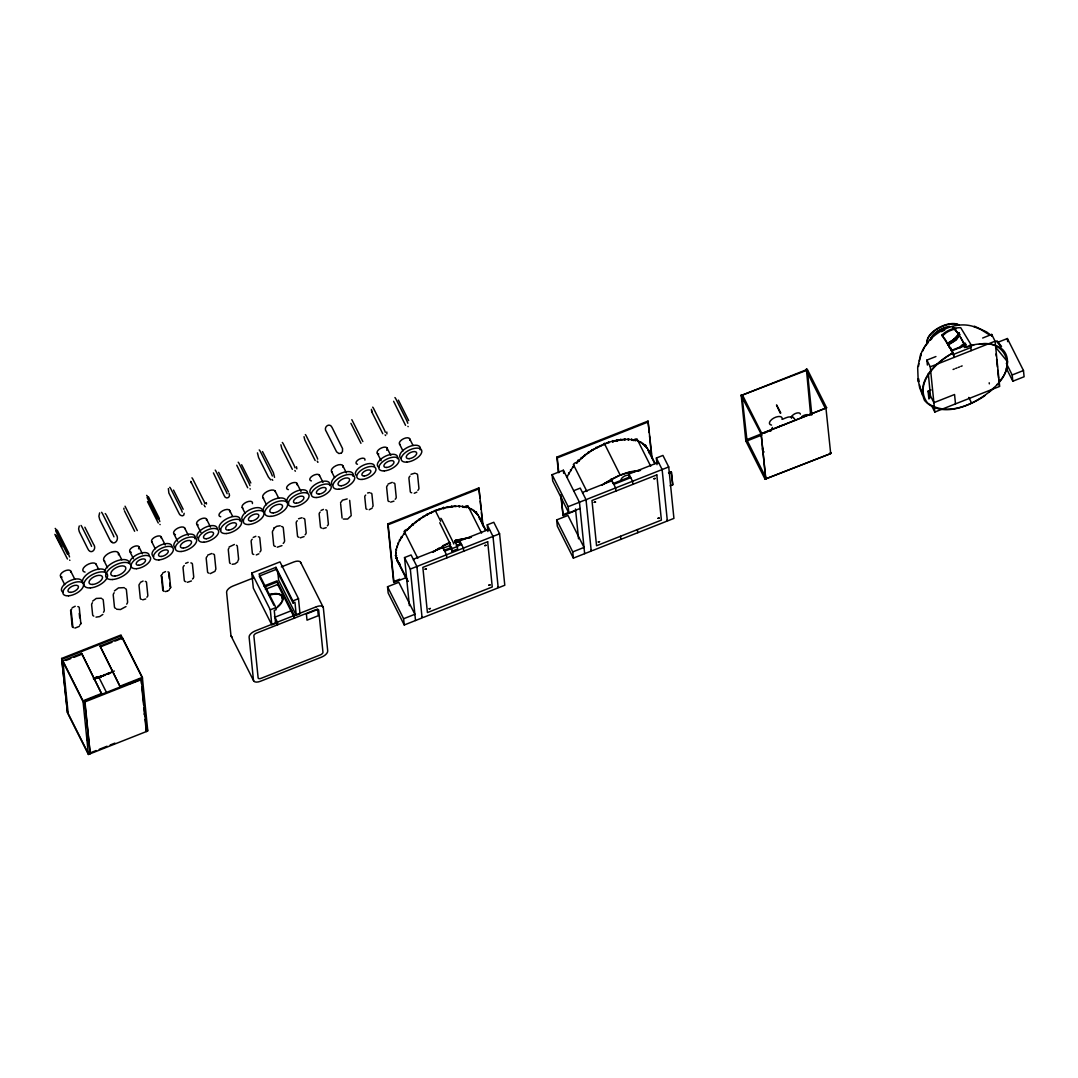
<?xml version="1.0" encoding="UTF-8"?>
<svg xmlns="http://www.w3.org/2000/svg" width="1078" height="1078" viewBox="0 0 1078 1078"><rect width="100%" height="100%" fill="white"/><g stroke="black" fill="none" stroke-linecap="round" stroke-linejoin="round"><path stroke-width="1.5" d="M280.886 444.783L281.803 448.502L292.34 469.334M296.841 468.876L296.504 466.747M304.009 436.684L304.845 440.08L315.18 460.535M439.312 508.789L439.797 509.746M443.705 508.6L443.557 507.455L443.557 508.412M608.45 441.94L608.935 442.896M612.843 441.751L612.695 440.606L612.695 441.562M419.814 519.798L419.234 518.801M592.374 449.998L608.706 442.303M588.534 452.113L588.763 452.329M386.881 433.989L386.8 432.009M184.163 513.303C184.446 517.413 179.527 515.931 178.854 513.047L168.855 493.037L168.384 488.577M443.759 508.587L443.516 507.469L443.624 508.398M448.017 507.617L447.532 506.647M613.005 441.791L612.654 440.619L612.762 441.549M616.872 440.848L616.805 439.676L617.061 440.875M918.496 366.439L918.914 363.636M100.793 676.499L100.55 676.027M104.579 674.68L104.755 675.502M108.757 674.006L108.501 673.13M806.87 370.239L741.718 395.316L806.748 369.633M742.041 395.855L741.583 394.71M765.043 479.144L766.35 478.619L765.043 479.144L745.733 440.754C747.687 438.881 746.259 442.128 746.165 439.932L825.95 408.05L761.122 433.666L765.69 478.888L830.693 453.582L825.95 408.05M810.737 414.572L811.774 414.464M415.475 521.55L416.095 522.412M959.972 334.382L956.253 339.961L948.182 345.041M920.531 355.268C927.363 334.342 954.07 318.953 975.226 327.146M451.534 506.04L452.019 506.997M620.672 439.191L621.144 440.147M770.635 431.308L772.441 427.44M920.814 353.692L917.674 367.76L918.227 381.72M919.332 360.847L920.962 355.322M581.204 457.422L581.824 458.379M741.152 395.545L742.472 395.033L761.782 433.41L761.162 434.03L741.152 395.545L742.472 395.033M760.462 433.935L761.782 433.41M780.256 413.184L776.51 404.924L780.822 412.968M805.994 369.916L807.314 369.404L826.61 407.78L825.303 408.306L805.994 369.916L807.139 369.97L806.411 369.188L810.616 414.828M807.314 369.404L806.048 369.619M825.303 408.306L826.61 407.78M435.162 510.285L440.659 521.267M639.079 470.776L628.487 472.514L620.241 475.209L604.3 443.354L604.785 444.486M604.758 444.5L604.367 443.422M455.388 505.73L455.873 506.687M624.674 439.932L624.688 438.759L624.634 439.932M340.648 503.911L342.076 518.033M351.105 514.462L349.676 500.34M395.936 558.108L397.095 557.878M397.135 558.135L395.976 558.35M480.559 519.448L479.467 519.138L480.519 519.205M649.576 452.868L648.606 452.288L649.576 452.881M395.451 555.413C396.569 553.742 394.561 556.72 396.542 555.763M745.774 440.444L741.206 395.235L741.893 394.764L747 440.538L745.801 440.538L746.636 440.983M922.539 351.28L924.372 347.453M959.487 334.894L957.143 338.196A14.553 9.985 -10.9 0 1 953.114 341.645L947.926 344.542M459.188 506.795L459.511 505.649L458.972 506.606M628.326 439.945L628.649 438.8L628.11 439.757M340.513 502.806L342.508 500.179L347.183 498.925M351.253 515.567L347.655 519.044L343.33 519.057M567.136 476.651L572.809 467.057M99.621 512.899L98.907 516.227L99.688 519.434L109.619 539.35C113.177 547.637 120.561 539.579 115.966 534.203L106.466 515.324M79.273 525.97L78.613 528.894L79.3 531.697L87.722 548.608C90.727 555.628 97.532 548.945 93.409 544.053L84.866 527.223M462.583 506.067L463.055 507.024M631.573 439.474C632.665 439.824 632.624 439.837 631.546 439.474M399.871 540.253L401.757 537.06M466.289 506.62L465.48 507.226M635.508 439.891L634.619 440.376M999.643 380.979C1016.527 363.879 1002.594 339.018 979.39 344.259M465.831 506.7L466.316 507.657M215.074 571.273L210.25 573.631M924.816 346.806L927.781 342.898M229.088 547.018L234.371 544.471M237.807 561.786L235.004 563.875L232.188 564.293M114.403 590.946L118.499 587.901L124.199 587.645M92.641 601.133L96.265 598.438L101.319 598.209M996.638 384.819C1007.984 375.427 1013.926 352.196 996.544 345.863C989.388 342.966 981.357 343.37 973.892 344.758C967.438 346.698 956.038 349.609 973.771 345.122M405.395 531.804L399.52 540.307L396.125 549.726A66.189 32.084 -26.7 0 0 395.869 555.52M471.504 508.87L471.989 509.827M640.642 442.02L641.127 442.977M474.36 511.349L473.875 510.393M643.499 444.5L643.014 443.543M407.214 529.729C422.131 514.314 444.379 502.995 466.208 507.051M406.554 530.767C419.099 517.049 436.846 507.536 455.536 506.337M576.353 462.88L584.882 455.037L592.348 449.89M576.649 462.907C591.539 447.693 613.611 436.132 635.346 440.201M944.719 339.044L941.889 335.096C946.821 330.218 953.801 327.645 960.687 327.658L971.601 345.661M942.32 335.945L946.174 332.752A24.12 20.738 -5.8 0 1 955.863 328.925M929.64 398.429L930.381 395.289L928.306 373.446M400.113 564.427C399.817 567.068 400.733 562.851 399.83 565.222M476.476 512.144L475.816 513.168L476.651 512.333M645.614 445.295C643.97 444.675 646.369 447.168 645.789 445.483M742.405 395.249L741.206 395.235M997.056 384.886L989.55 391.678M930.341 340.122L931.85 338.64M341.376 453.097L342.494 451.507L342.534 448.556L332.078 427.494C329.558 421.956 322.848 427.346 326.364 431.658L336.592 451.844L338.869 453.515L341.295 453.137M993.525 388.417C976.749 403.132 948.357 417.86 927.579 403.037C913.16 384.064 936.647 361.75 952.804 353.085C937.375 360.968 915.882 380.386 924.52 400.45C940.353 418.17 968.327 406.891 984.834 395.72M477.554 514.206L478.039 515.163M646.692 447.357L646.935 447.842M478.834 516.483L485.976 530.228M647.972 449.634L648.444 450.591M102.855 614.433L99.648 616.603L96.009 617.142M125.991 606.55L120.493 609.528L116.653 609.245M372.166 508.129L369.188 509.746M280.186 525.768L276.79 526.293L273.772 528.301L274.311 527.87M281.964 545.63L277.235 547.206M191.439 580.961L187.356 582.322M253.209 537.437L255.836 536.278M258.909 553.796L256.294 554.941M304.077 536.601L300.317 537.841M411.001 474.307L415.097 473.107M416.849 492.134L414.235 493.279M140.329 582.416L143.105 581.029M207.663 555.13L211.8 553.499M321.055 510.446L323.44 509.395M388.093 484.035L392.23 482.392M72.186 607.776L75.231 606.24M79.273 626.385L74.948 628.097M162.738 572.984L165.513 571.583M169.219 590.03L167.319 591.175M396.542 555.749L395.491 555.655M432.642 552.192L449.742 542.638M432.857 552.286L439.042 548.069M601.78 485.343C613.463 477.46 626.21 471.019 640.548 470.426M395.734 552.152L396.219 553.108M604.206 483.564L620.227 475.007M396.071 549.187L396.556 550.144M941.485 331.66L944.705 330.043M396.812 546.128L397.283 547.085M397.944 542.989L398.415 543.945M567.082 476.139L567.554 477.096M185.591 563.349L188.138 562.339M298.539 518.761L302.015 517.736M326.216 527.668L323.036 528.597M145.746 598.937L142.727 599.84M393.955 501.135L390.64 502.119M442.869 545.657L449.701 542.45M399.453 539.795L399.938 540.765M568.591 472.946L569.076 473.916M401.622 536.655L401.824 537.558L401.636 536.628M570.491 469.752L570.963 470.709M982.651 338.034L991.693 334.436L995.088 341.2L999.67 386.409L934.828 412.039L931.931 406.271M271.077 623.421L253.317 588.116L251.794 573.038L279.984 561.894L298.485 598.681L300.007 613.759L296.248 615.242L278.636 580.22L277.814 572.095M296.248 615.242L294.941 602.252L293.054 602.993L292.852 600.918L275.955 567.324L259.043 574.008L275.928 607.601L276.143 609.676L274.257 610.418L275.577 623.407L271.818 624.903L270.295 609.825L251.794 573.038M406.339 577.552L393.982 582.43L393.578 581.635L387.743 523.948L478.888 487.93L482.957 524.986M558.377 471.935L556.881 457.099L648.026 421.08L652.096 458.137M253.155 578.051L232.794 586.095A7.169 3.477 -26.7 0 0 226.596 592.334L230.948 635.468A7.169 3.477 -26.7 0 0 232.269 637.044M281.345 566.907L293.876 561.948A7.169 3.477 -26.7 0 1 300.816 562.999M393.982 582.43L388.147 524.743L479.292 488.725M558.781 472.73L557.286 457.894L648.43 421.875M275.955 567.324L276.17 569.4L259.246 576.097L273.933 605.297M61.662 658.442L67.496 712.868L61.662 658.442L121.046 634.969L121.787 639.025M62.066 659.251L121.45 635.777M100.079 646.14L120.278 686.956L100.079 646.14L122.259 637.367L142.363 677.361L147.794 730.992L88.409 754.465L68.291 714.471L62.874 660.841L81.659 653.416L101.858 694.232L81.659 653.416M66.081 660.437L70.784 658.577M73.924 657.337L81.753 654.252M101.642 646.382L111.991 642.299M114.955 641.127L122.34 638.203L122.259 637.367M263.867 586.055L277.154 580.799M265.121 586.742L277.423 581.877L294.321 615.471L294.577 618.058L277.693 584.478L277.423 581.877M580.085 508.466L568.807 512.926L552.718 480.936L552.084 474.697L563.363 470.237L579.452 502.227L584.653 553.674M265.39 589.343L277.693 584.478M94.473 678.884L114.335 671.042M93.678 679.409L112.328 672.052M270.295 609.825L275.928 607.601M292.852 600.918L298.485 598.681M409.397 605.688L404.519 557.569L411.095 554.968L416.89 566.476L422.091 617.923L404.25 624.984L388.161 592.994L387.528 586.755L398.806 582.309L414.882 614.285L403.617 618.745L404.25 624.984M487.216 524.878L493.791 522.278L499.586 533.799L504.787 585.246L498.211 587.847L492.996 536.399L487.216 524.878L487.889 531.521M573.658 490.719L580.234 488.118L586.028 499.626L591.229 551.074L573.375 558.135L557.299 526.145L556.666 519.906L567.944 515.459L584.02 547.435L572.755 551.896L573.375 558.135M656.354 458.029L662.93 455.428L668.724 466.949L673.925 518.397L667.349 520.997L662.135 469.55L656.354 458.029L657.014 464.672M460.104 544.013L459.78 540.9L487.499 529.945A2.048 0.997 -26.7 0 1 489.493 530.241M629.242 477.163L628.919 474.05L656.637 463.095A2.048 0.997 -26.7 0 1 658.631 463.392M443.018 548.257L450.334 545.374M274.715 617.29L291.855 610.512M443.92 550.413L451.642 547.354M456.277 545.535L460.899 543.703M613.059 483.564L630.037 476.853M927.39 365.051L926.878 360.106L935.933 356.535M951.012 350.579L966.09 344.623M444.675 551.181L450.833 548.756M456.978 546.317L461.6 544.498M613.813 484.332L630.738 477.648M952.13 350.714L954.219 357.357L952.13 350.714L965.969 345.243M457.382 546.479L457.624 548.971L451.992 551.208L451.736 548.702L457.382 546.479L455.118 542.005M415.515 620.524L410.314 569.076L416.89 566.476M492.996 536.399L499.586 533.799M568.807 512.926L568.173 506.687L586.028 499.626M662.135 469.55L668.724 466.949M953.909 354.231L970.82 347.547L969.634 345.203M88.409 754.465L82.979 700.835L101.777 693.397M120.197 686.12L142.363 677.361M934.828 412.039L930.26 366.83L995.088 341.2M128.781 684.126L140.059 679.679M84.973 701.872L84.569 701.064L90.229 753.832L84.973 701.872L141.353 679.585L140.948 678.79L141.447 683.654M746.609 441.064L762.052 434.973M997.514 342.427L1007.378 338.532L1023.467 370.522L1024.1 376.748L1012.821 381.208L1006.246 368.124M668.522 472.716L671.149 471.679L671.473 472.326L672.739 484.79L670.112 485.828M395.127 581.015L399.763 579.182M564.266 514.166L568.901 512.346M668.845 473.363L671.473 472.326M560.708 495.004L563.12 515.58L575.477 510.702M953.087 369.484L954.38 368.972M955.674 368.46L956.981 367.948M958.275 367.436L959.568 366.924M960.862 366.412L962.155 365.9M928.886 398.954L928.091 391.166L931.042 389.993M1007.634 361.912L996.341 348.113M1012.821 381.208L1012.188 374.969L1023.467 370.522M765.69 478.888L830.693 453.582M96.144 750.544L88.329 753.63L68.21 713.636M99.23 749.318L107.072 746.219M110.185 744.992L114.888 743.133M141.353 679.585L146.608 731.544L146.204 730.749L147.713 730.156M572.728 466.572L573.213 467.529M403.59 533.421L404.075 534.378M112.355 671.917L112.301 671.378M165.271 591.593L167.413 591.148M367.611 492.969L369.565 492.592M455.253 540.347L471.409 537.275M455.239 540.563L469.941 537.626M746.421 440.862L745.733 440.754M612.803 441.32L624.674 439.487M578.859 460.899L577.997 460.414L578.832 461.317M578.819 460.939L578.024 460.4L578.859 461.29M409.047 527.223L409.532 528.18M412.416 524.393L412.834 525.229L412.443 524.38M792.626 416.714L788.261 417.051A17.005 8.247 -26.7 0 0 782.493 419.342M584.748 454.606L585.233 455.563M953.653 328.75L955.148 328.938M631.829 439.824L635.077 440.457M462.691 506.673L465.939 507.307M423.331 516.78L423.533 517.009M974.35 326.176L986.707 332.024L992.245 336.201M974.202 326.769L980.872 329.531L989.685 335.029M638.351 441.145C648.134 444.298 650.654 455.468 655.114 463.378M469.213 507.994L474.28 510.756L479.252 516.861A66.189 32.084 -26.7 0 1 480.141 519.353M952.238 326.567L957.924 333.021L963.233 342.13M596.323 447.747L596.484 448.003M427.225 514.556L427.36 514.826M110.845 541.116L112.328 542.409M643.081 444.123L646.76 447.936M473.943 510.972L477.621 514.785M953.801 328.197L958.261 333.83M270.713 479.872L268.409 477.042L258.599 457.53L257.44 452.854M600.365 445.713L600.662 446.171M431.227 512.549L431.523 513.02M351.832 419.665L362.841 441.562M125.048 506.215L137.297 530.578M941.889 335.096L950.27 348.181M793.314 417.415L793.934 418.156M105.24 513.559L105.913 514.381M400.181 565.007L397.23 560.681A66.189 32.084 -26.7 0 1 396.354 558.202M997.056 340.891L1001.543 346.469M996.624 341.322L1001.044 346.846M360.955 443.301L350.916 423.358M405.557 425.352L393.605 401.286M262.493 451.561L273.381 472.676L274.54 477.352M247.697 487.755L236.756 465.197M67.442 558.997L54.857 534.365M592.186 449.486L592.657 450.442M426.996 514.085L427.481 515.041M794.324 418.655L795.524 420.407M945.056 339.206L952.804 353.085M382.784 433.706L372.26 412.887L371.371 409.357M960.552 337.239L965.901 347.291M963.436 342.278L965.875 346.981M1006.34 363.34L1012.188 374.969M926.878 360.106L930.26 366.83M928.091 391.166L933.885 402.673L954.556 394.508L955.499 403.859M922.337 393.403L922.714 395.478L919.642 387.73L918.079 378.823M806.411 369.188L806.896 370.145M741.57 394.804L742.055 395.761M761.122 433.666L765.852 479.198M747.041 440.242L765.609 477.15M672.739 484.79L671.149 471.679M648.026 450.2L654.75 463.567M645.035 445.322L645.52 446.279M637.273 439.514L650.721 466.248M634.969 439.851L635.454 440.808M631.721 439.218L632.193 440.174M628.218 438.894L628.703 439.851M624.526 438.881L625.011 439.851M616.67 439.811L617.155 440.767M612.587 440.727L613.072 441.684M628.919 474.05L632.543 481.246L632.853 484.372M596.134 447.235L596.606 448.192M588.372 451.951L588.857 452.908M578.185 460.373L578.67 461.33M573.483 464.726L586.917 491.46M556.881 457.099L557.286 457.894M552.084 474.697L568.173 506.687M556.666 519.906L572.755 551.896M478.888 517.049L485.612 530.416M475.897 512.171L476.382 513.128M468.135 506.364L481.583 533.098M459.08 505.744L459.565 506.7M398.388 400.127L408.683 420.609M409.559 438.584L413.022 445.47M443.449 507.576L443.934 508.533M459.78 540.9L463.405 548.096L463.715 551.208M450.631 544.821L439.757 522.763M399.547 444.109L403.01 450.995M451.736 548.702L449.486 544.228L451.992 551.208M423.048 516.335L423.519 517.292M386.989 447.909L390.748 455.388M377.34 453.245L381.1 460.724M412.2 524.272L412.685 525.229M404.344 531.575L417.779 558.31M401.353 536.601L401.824 537.558M387.743 523.948L388.147 524.743M404.519 557.569L410.314 569.076M396.3 557.636L396.771 558.593M397.607 560.506L408.063 581.298M397.23 560.681L407.686 581.473M342.683 465.507L346.402 472.892M331.593 471.625L334.571 477.527M387.528 586.755L403.617 618.745M319.317 475.075L322.996 482.365M296.881 483.308L300.991 491.474M275.092 491.002L278.676 498.117M300.627 562.339L323.144 607.116M262.924 497.699L266.509 504.827M241.647 464.766L250.824 482.998M276.17 569.4L293.054 602.993M242.24 507.617L245.083 513.236M218.632 472.326L228.442 491.837M229.574 510.271L232.538 516.173M274.472 616.306L277.41 622.154L277.666 624.741L276.197 621.831M201.99 504.356L190.766 481.34L191.21 482.836M206.424 518.909L210.574 527.169M196.762 524.231L200.926 532.492M173.518 490.072L183.166 509.274M184.567 527.843L188.327 535.308M231.15 636.128L253.68 680.905M177.601 541.237L173.841 533.758A6.145 2.978 -26.7 0 1 178.153 527.991A6.145 2.978 -26.7 0 1 184.837 528.57M148.521 496.971L159.301 518.41M147.08 497.537L157.86 518.976M147.484 501.58L158.264 523.005M161.053 536.669L165.257 545.023M151.755 541.803L155.259 548.769M134.656 531.265L124.401 510.783M138.806 546.627L142.431 553.849M129.859 551.559L133.497 558.781M118.216 552.637L121.841 559.846M103.919 560.533L107.544 567.742M95.982 564.01L98.745 569.494M122.34 638.203L142.458 678.183L83.06 701.657L62.955 661.676M57.242 530.174L68.979 553.526M55.652 530.794L67.402 554.146M56.096 535.214L61.972 546.883M70.569 570.855L74.746 579.155M60.557 576.38L64.734 584.667M108.285 672.955L108.77 673.925M104.364 674.505L104.849 675.475M100.456 676.054L100.941 677.011M98.853 677.267L106.291 692.063M62.874 660.841L82.979 700.835M969.162 398.105L971.534 402.97M968.826 397.405L969.095 398.24M100.47 675.96L100.914 677.105M920.585 388.673L921.286 390.883M371.492 410.678L371.95 412.173M206.397 503.318L206.181 502.604L206.504 503.992M229.035 493.414C231.191 497.605 225.558 500.03 224.116 495.462L213.404 472.892M919.547 384.954L920.221 387.581M123.983 509.409L123.876 508.21M918.685 378.809L918.968 381.437M1007.378 338.532L1007.701 341.645M996.059 353.907L996.274 356.09M996.611 359.378L997.393 367.032M997.716 370.306L998.497 377.96M998.713 380.143L999.266 385.614M989.213 382.771L989.321 383.862M970.82 347.547L971.13 350.673M807.26 369.714L811.828 414.922M792.02 416.27L792.087 416.943M648.026 421.08L649.199 432.615M649.522 435.903L651.355 454.04M637.435 529.581L637.745 532.694M615.942 491.056L615.632 487.93L612.008 480.734L584.289 491.689A2.048 0.997 -26.7 0 0 582.565 493.145M620.524 536.265L620.834 539.377M575.504 508.964L578.536 538.838M563.363 470.237L563.673 473.363M561.288 497.457L563.12 515.58M478.888 487.93L479.885 497.807M480.222 501.108L481.057 509.355M481.394 512.643L482.728 525.835M446.804 557.905L446.494 554.779L442.869 547.584L415.151 558.539A2.048 0.997 -26.7 0 0 413.426 559.994M170.634 587.645L169.219 572.984A4.299 2.089 -26.7 0 0 167.912 571.892M168.774 574.035L169.233 578.684M169.704 583.319L170.028 586.419M161.929 576.595L163.344 590.528M161.323 575.369L162.738 590.03A4.299 2.089 -26.7 0 0 164.045 591.121M141.77 686.902L143.576 704.769M143.9 708.017L144.721 716.129M145.058 719.376L146.204 730.749M100.726 676.849L100.658 676.229A16.372 7.937 -26.7 0 1 103.34 676.068M80.837 623.758L79.287 607.79A4.703 2.277 -26.7 0 0 77.845 606.591M79.233 613.315L79.691 617.869M71.31 611.738L72.846 626.924M70.636 610.404L72.172 626.372A4.703 2.277 -26.7 0 0 73.614 627.571M991.693 334.436L991.841 336.04M408.171 426.632A4.703 0.755 68.4 0 1 407.915 426.376M407.821 423.25A4.703 0.755 68.4 0 0 406.446 419.948L396.152 399.48A4.703 0.755 68.4 0 0 394.912 397.58M400.154 444.608A5.727 2.776 -26.7 0 1 403.576 438.733A5.727 2.776 -26.7 0 1 409.721 440.094M401.38 458.635A11.252 5.457 -26.7 0 1 408.117 447.114A11.252 5.457 -26.7 0 1 420.177 449.782M410.031 476.085A4.703 2.277 -26.7 0 0 408.926 478.282L410.273 491.581A4.703 2.277 -26.7 0 0 411.715 492.767M416.135 473.673A4.703 2.277 -26.7 0 1 417.577 474.859L418.924 488.172A4.703 2.277 -26.7 0 1 417.833 490.355M385.628 435.525A4.501 0.714 68.4 0 1 385.115 434.879M385.304 432.291A4.501 0.714 68.4 0 0 383.984 429.125L373.85 408.98A4.501 0.714 68.4 0 0 372.665 407.161M378.782 453.986A5.525 2.682 -26.7 0 1 378.095 450.308A5.525 2.682 -26.7 0 1 384.846 447.127A5.525 2.682 -26.7 0 1 386.706 450.24M378.984 467.434A11.049 5.363 -26.7 0 1 385.601 456.115A11.049 5.363 -26.7 0 1 397.432 458.729M387.689 485.248A4.501 2.183 -26.7 0 0 386.638 487.35L387.959 500.435A4.501 2.183 -26.7 0 0 389.333 501.58M393.537 482.944A4.501 2.183 -26.7 0 1 394.912 484.076L396.232 497.174A4.501 2.183 -26.7 0 1 395.181 499.262M357.478 464.254A4.918 2.385 -26.7 0 1 359.082 459.282A4.918 2.385 -26.7 0 1 364.916 460.158M355.821 475.102A10.443 5.067 -26.7 0 1 363.151 465.305A10.443 5.067 -26.7 0 1 374.524 466.289M365.658 495.098A3.894 1.886 -26.7 0 0 364.755 496.904L365.914 508.331A3.894 1.886 -26.7 0 0 367.099 509.315M370.711 493.104A3.894 1.886 -26.7 0 1 371.897 494.088L373.055 505.515A3.894 1.886 -26.7 0 1 372.557 506.849M332.253 472.164A6.347 3.072 -26.7 0 1 336.053 465.669A6.347 3.072 -26.7 0 1 342.858 467.178M332.011 484.709A11.871 5.754 -26.7 0 1 341.766 472.959A11.871 5.754 -26.7 0 1 353.072 476.382M317.997 462.233A4.299 0.687 68.4 0 1 317.767 461.99M317.498 461.613A4.299 0.687 68.4 0 1 317.188 461.114M317.687 459.147A4.299 0.687 68.4 0 0 316.42 456.129L306.448 436.307A4.299 0.687 68.4 0 0 305.317 434.569M311.407 480.909A5.323 2.574 -26.7 0 1 312.553 475.87A5.323 2.574 -26.7 0 1 319.56 475.708M311.488 494.061A10.847 5.255 -26.7 0 1 317.983 482.944A10.847 5.255 -26.7 0 1 329.598 485.518M320.166 512.077A4.299 2.089 -26.7 0 0 319.155 514.071L320.462 526.953A4.299 2.089 -26.7 0 0 321.783 528.045M325.745 509.867A4.299 2.089 -26.7 0 1 327.052 510.945L328.359 523.841A4.299 2.089 -26.7 0 1 327.362 525.835M295.412 471.207A4.703 0.755 68.4 0 1 294.86 470.52M295.062 467.825A4.703 0.755 68.4 0 0 293.688 464.524L283.554 444.365A4.703 0.755 68.4 0 0 282.315 442.465M288.365 489.601A5.727 2.776 -26.7 0 1 287.395 486.111A5.727 2.776 -26.7 0 1 293.836 482.553A5.727 2.776 -26.7 0 1 297.043 484.817M288.621 503.21A11.252 5.457 -26.7 0 1 294.038 492.35A11.252 5.457 -26.7 0 1 307.621 492.727M297.272 520.755A4.703 2.277 -26.7 0 0 296.18 522.951L297.515 536.049A4.703 2.277 -26.7 0 0 298.943 537.235M303.39 518.343A4.703 2.277 -26.7 0 1 304.831 519.529L306.152 532.626A4.703 2.277 -26.7 0 1 305.061 534.823M272.761 480.276A5.942 0.943 68.4 0 1 272.074 479.427M272.33 476.018A5.942 0.943 68.4 0 0 270.591 471.854L260.782 452.342A5.942 0.943 68.4 0 0 259.219 449.944M263.652 498.305A6.953 3.369 -26.7 0 1 267.007 491.595A6.953 3.369 -26.7 0 1 275.402 491.824M263.814 511.74A12.491 6.05 -26.7 0 1 272.599 500.03A12.491 6.05 -26.7 0 1 286.196 501.189M273.785 529.514A5.942 2.884 -26.7 0 0 272.411 532.276L273.691 544.956A5.942 2.884 -26.7 0 0 275.496 546.452M281.493 526.468A5.942 2.884 -26.7 0 1 283.298 527.964L284.592 540.644A5.942 2.884 -26.7 0 1 283.204 543.406M250.312 489.021A4.703 0.755 68.4 0 1 250.056 488.765M249.961 485.652A4.703 0.755 68.4 0 0 248.587 482.351L239.41 464.106A4.703 0.755 68.4 0 0 238.184 462.206M242.846 508.102A5.727 2.776 -26.7 0 1 246.269 502.24A5.727 2.776 -26.7 0 1 252.414 503.588M243.507 521.038A11.252 5.457 -26.7 0 1 248.937 510.177A11.252 5.457 -26.7 0 1 262.506 510.554M252.239 539.202A4.703 2.277 -26.7 0 0 251.147 541.399L252.346 553.243A4.703 2.277 -26.7 0 0 253.775 554.442M258.356 536.79A4.703 2.277 -26.7 0 1 259.785 537.976L260.984 549.834A4.703 2.277 -26.7 0 1 259.892 552.017M227.108 493.711A4.703 0.755 68.4 0 0 226.03 491.258L216.22 471.746A4.703 0.755 68.4 0 0 215.236 470.102M220.747 516.78A5.942 2.884 -26.7 0 1 222.674 510.77A5.942 2.884 -26.7 0 1 229.722 511.821M220.801 530.066A11.467 5.552 -26.7 0 1 227.66 518.316A11.467 5.552 -26.7 0 1 239.936 521.038M228.927 548.257A4.918 2.385 -26.7 0 0 228.307 549.955L229.574 562.42A4.918 2.385 -26.7 0 0 230.476 563.511M236.432 545.293A4.918 2.385 -26.7 0 1 237.335 546.384L238.588 558.862A4.918 2.385 -26.7 0 1 237.968 560.547M205.224 506.822A4.501 0.714 68.4 0 1 204.699 506.175M204.375 505.649A4.501 0.714 68.4 0 1 204.038 505.003M204.887 503.588A4.501 0.714 68.4 0 0 203.58 500.435L193.11 479.643A4.501 0.714 68.4 0 0 191.938 477.824M198.204 524.973A5.525 2.682 -26.7 0 1 200.009 519.38A5.525 2.682 -26.7 0 1 206.572 520.351M197.422 537.787A11.049 5.363 -26.7 0 1 205.184 527.425A11.049 5.363 -26.7 0 1 217.217 528.449M207.245 556.342A4.501 2.183 -26.7 0 0 206.208 558.444L207.569 571.946A4.501 2.183 -26.7 0 0 208.943 573.092M213.094 554.038A4.501 2.183 -26.7 0 1 214.468 555.17L215.843 568.685A4.501 2.183 -26.7 0 1 215.277 570.235M182.249 512.144A5.12 0.822 68.4 0 0 180.754 508.56L171.092 489.358A5.12 0.822 68.4 0 0 169.745 487.296M175.431 534.58A6.145 2.978 -26.7 0 1 174.474 534.284M175.539 548.001A11.669 5.659 -26.7 0 1 182.532 536.049A11.669 5.659 -26.7 0 1 195.024 538.825M184.23 565.519A5.12 2.479 -26.7 0 0 183.044 567.89L184.298 580.368A5.12 2.479 -26.7 0 0 185.861 581.662M190.873 562.891A5.12 2.479 -26.7 0 1 192.436 564.185L193.703 576.649A5.12 2.479 -26.7 0 1 193.447 577.795M193.056 578.414A5.12 2.479 -26.7 0 1 192.504 579.034M160.137 524.622A4.299 0.687 68.4 0 1 159.908 524.393M159.827 521.536A4.299 0.687 68.4 0 0 158.56 518.531L147.78 497.093A4.299 0.687 68.4 0 0 146.648 495.354M152.308 542.261A5.323 2.574 -26.7 0 1 155.501 536.804A5.323 2.574 -26.7 0 1 161.201 538.07M153.615 556.45A10.847 5.255 -26.7 0 1 158.857 545.994A10.847 5.255 -26.7 0 1 171.928 546.357M161.323 576.11A4.299 2.089 -26.7 0 1 162.333 574.102M170.634 586.917A4.299 2.089 -26.7 0 1 169.623 588.911M131.193 552.246A5.12 2.479 -26.7 0 1 130.573 548.85A5.12 2.479 -26.7 0 1 136.812 545.899A5.12 2.479 -26.7 0 1 138.536 548.783M129.643 563.066A10.645 5.161 -26.7 0 1 138.873 553.796A10.645 5.161 -26.7 0 1 149.195 555.345M139.951 583.521A4.096 1.981 -26.7 0 0 138.995 585.421L140.302 598.317A4.096 1.981 -26.7 0 0 141.555 599.341M145.26 581.419A4.096 1.981 -26.7 0 1 146.514 582.457L147.821 595.339A4.096 1.981 -26.7 0 1 146.864 597.239M113.945 536.857A6.549 1.038 68.4 0 0 112.462 533.448L102.962 514.57A6.549 1.038 68.4 0 0 101.588 512.293M104.768 561.234A8.193 3.975 -26.7 0 1 109.673 552.852A8.193 3.975 -26.7 0 1 118.432 554.793M104.526 571.124A13.718 6.643 -26.7 0 1 117.812 560.56A13.718 6.643 -26.7 0 1 129.454 563.134M114.16 592.765A7.169 3.477 -26.7 0 0 113.257 595.231L114.443 606.86A7.169 3.477 -26.7 0 0 115.75 608.45M125.102 588.44A7.169 3.477 -26.7 0 1 126.422 590.03L127.595 601.672A7.169 3.477 -26.7 0 1 126.692 604.125M91.576 546.398A5.727 0.916 68.4 0 0 90.269 543.42L82.224 527.425A5.727 0.916 68.4 0 0 81.025 525.431M85.027 572.095A7.371 3.571 -26.7 0 1 86.617 565.128A7.371 3.571 -26.7 0 1 96.319 564.885M83.046 583.238A12.896 6.252 -26.7 0 1 90.606 571.919A12.896 6.252 -26.7 0 1 105.577 570.814M92.438 602.75A6.347 3.072 -26.7 0 0 91.63 604.933L92.627 614.703A6.347 3.072 -26.7 0 0 93.786 616.104M102.127 598.923A6.347 3.072 -26.7 0 1 103.286 600.325L104.283 610.094A6.347 3.072 -26.7 0 1 103.475 612.277M69.895 560.331A4.703 0.755 68.4 0 1 69.639 560.075M69.558 556.949A4.703 0.755 68.4 0 0 68.17 553.647L56.433 530.295A4.703 0.755 68.4 0 0 55.194 528.395M62.052 577.148A5.727 2.776 -26.7 0 1 63.912 571.353A5.727 2.776 -26.7 0 1 70.717 572.364M63.103 592.334A11.252 5.457 -26.7 0 1 68.534 581.473A11.252 5.457 -26.7 0 1 82.103 581.851M70.636 611.199A4.703 2.277 -26.7 0 1 71.741 609.016M80.823 622.963A4.703 2.277 -26.7 0 1 79.732 625.146M960.175 347.884A4.918 2.385 -26.7 0 1 965.605 343.235M949.098 347.17A6.953 3.369 -26.7 0 1 951.106 349.919M958.207 335.743A18.42 8.934 -26.7 0 1 947.36 343.747M927.565 343.195A18.42 8.934 -26.7 0 1 937.873 328.642A18.42 8.934 -26.7 0 1 958.382 324.882M956.671 336.915A18.42 8.934 -26.7 0 1 949.341 342.332M927.403 342.885A18.42 8.934 -26.7 0 1 938.763 327.725A18.42 8.934 -26.7 0 1 959.312 325.273M953.41 328.238A14.553 4.474 -9.7 0 1 956.173 328.696M959.07 332.819A15.968 7.735 -26.7 0 1 947.414 343.599M930.84 338.559A15.968 7.735 -26.7 0 1 945.797 327.523M947.697 326.984A15.968 7.735 -26.7 0 1 949.543 326.607M958.948 332.576A15.968 7.735 -26.7 0 1 947.292 343.356M930.206 339.57A15.968 7.735 -26.7 0 1 949.422 326.364M791.575 418.291A4.918 2.385 -26.7 0 1 795.025 413.682A4.918 2.385 -26.7 0 1 800.375 414.141M771.538 425.096A6.953 3.369 -26.7 0 1 773.802 418.062A6.953 3.369 -26.7 0 1 782.062 419.288M777.925 427.238A12.491 6.05 -26.7 0 1 783.868 424.894M764.666 433.181A6.145 2.978 -26.7 0 1 768.91 431.187M764.1 451.978A11.669 5.659 -26.7 0 1 762.577 447.909M801.587 416.701A5.727 2.776 -26.7 0 1 809.47 415.407M621.319 480.599A4.918 2.385 -26.7 0 1 623.65 476.611A4.918 2.385 -26.7 0 1 629.39 475.438M610.903 479.171A6.953 3.369 -26.7 0 1 611.805 481.61M648.39 450.025A66.189 32.084 -26.7 0 1 649.279 452.504M633.258 440.646A2.25 1.091 -26.7 0 1 636.263 438.921A2.25 1.091 -26.7 0 1 636.748 440.565M574.17 465.305A2.25 1.091 -26.7 0 1 574.304 463.419A2.25 1.091 -26.7 0 1 577.404 462.718M586.136 500.677A2.048 0.997 -26.7 0 1 587.914 498.885L660.262 470.291A2.048 0.997 -26.7 0 1 662.242 470.587M591.135 550.036A2.048 0.997 -26.7 0 0 593.116 550.332L665.463 521.739A2.048 0.997 -26.7 0 0 667.242 519.96M453.757 543.999A4.703 0.755 68.4 0 0 452.383 540.698L442.088 520.216A4.703 0.755 68.4 0 0 440.848 518.316M454.835 541.762A8.193 3.975 -26.7 0 1 455.482 540.455M455.024 542.679A4.918 2.385 -26.7 0 1 458.473 541.587M442.438 546.169A6.953 3.369 -26.7 0 1 442.627 548.001M456.223 542.584A4.918 2.385 -26.7 0 1 458.514 542.032M442.492 546.627A6.953 3.369 -26.7 0 1 442.681 548.446M464.119 507.495A2.25 1.091 -26.7 0 1 467.124 505.771A2.25 1.091 -26.7 0 1 467.623 507.415M405.032 532.155A2.25 1.091 -26.7 0 1 404.856 530.538A2.25 1.091 -26.7 0 1 407.78 529.379M416.997 567.513A2.048 0.997 -26.7 0 1 418.776 565.734L491.123 537.14A2.048 0.997 -26.7 0 1 493.104 537.437M421.997 616.885A2.048 0.997 -26.7 0 0 423.977 617.182L496.325 588.588A2.048 0.997 -26.7 0 0 498.103 586.809M269.406 595.231A15.968 7.735 -26.7 0 1 282.517 596.767A15.968 7.735 -26.7 0 1 276.345 608.154M269.163 594.746A15.968 7.735 -26.7 0 1 281.91 601.295M281.169 602.589A15.968 7.735 -26.7 0 1 277.639 606.456M281.991 597.657A15.348 7.438 -26.7 0 1 281.978 598.721M270.78 594.261A15.348 7.438 -26.7 0 1 281.776 596.686M88.827 741.92A11.669 5.659 -26.7 0 1 88.221 735.991M144.048 714.04A11.252 5.457 -26.7 0 1 145.53 717.961M94.918 679.275A2.25 1.091 -26.7 0 1 96.67 676.944A2.25 1.091 -26.7 0 1 98.731 677.766M93.368 678.588A16.372 7.937 -26.7 0 1 99.243 676.593M468.634 507.886L469.496 508.358L468.62 507.873M637.772 441.037L638.634 441.508L637.772 441.037M425.123 569.184L426.376 568.888L425.123 569.184M429.138 608.8L430.378 608.504L429.138 608.8M484.79 545.603L486.03 545.306L484.79 545.603M488.806 585.219L490.045 584.923L488.806 585.219M594.261 502.348L595.514 502.038L594.261 502.348M598.277 541.951L599.516 541.655L598.277 541.951M653.928 478.753L655.168 478.457L653.928 478.753M657.944 518.37L659.184 518.073L657.944 518.37M829.939 453.299L831.192 453.003L829.939 453.299M398.213 562.595L398.941 563.349L398.213 562.595M396.933 560.317L397.661 561.072L396.933 560.304M316.406 606.739L255.324 630.873A7.169 3.477 -26.7 0 0 249.112 637.111L253.478 680.245A7.169 3.477 -26.7 0 0 260.418 681.283L321.5 657.149A7.169 3.477 -26.7 0 0 327.712 650.91L323.346 607.776A7.169 3.477 -26.7 0 0 316.406 606.739M315.719 609.703L256.524 633.109A3.072 1.482 -26.7 0 0 253.869 635.777L258.127 677.873A3.072 1.482 -26.7 0 0 261.105 678.318L320.301 654.912A3.072 1.482 -26.7 0 0 322.955 652.244L318.697 610.148A3.072 1.482 -26.7 0 0 315.719 609.703M487.674 541.749L422.846 567.365L427.414 612.573L492.255 586.958L487.674 541.749M656.812 474.899L591.984 500.515L596.552 545.737L661.393 520.108L656.812 474.899M317.66 609.488L306.381 613.934L307.014 620.173L318.293 615.713L317.66 609.488M409.114 458.689A5.727 2.776 -26.7 0 0 416.741 453.043A5.727 2.776 -26.7 0 0 408.602 453.649A5.727 2.776 -26.7 0 0 409.114 458.689M406.824 462.112A11.252 5.457 -26.7 0 0 421.821 451.035A11.252 5.457 -26.7 0 0 405.813 452.221A11.252 5.457 -26.7 0 0 406.824 462.112M386.638 467.475A5.525 2.682 -26.7 0 0 394.009 462.031A5.525 2.682 -26.7 0 0 386.153 462.61A5.525 2.682 -26.7 0 0 386.638 467.475M384.347 470.897A11.049 5.363 -26.7 0 0 399.076 460.023A11.049 5.363 -26.7 0 0 383.364 461.182A11.049 5.363 -26.7 0 0 384.347 470.897M364.351 476.004A4.918 2.385 -26.7 0 0 370.886 471.167A4.918 2.385 -26.7 0 0 363.906 471.679A4.918 2.385 -26.7 0 0 364.351 476.004M362.06 479.44A10.443 5.067 -26.7 0 0 375.966 469.159A10.443 5.067 -26.7 0 0 361.13 470.251A10.443 5.067 -26.7 0 0 362.06 479.44M341.2 485.801A6.347 3.072 -26.7 0 0 349.649 479.562A6.347 3.072 -26.7 0 0 340.635 480.222A6.347 3.072 -26.7 0 0 341.2 485.801M338.91 489.237A11.871 5.754 -26.7 0 0 354.729 477.554A11.871 5.754 -26.7 0 0 337.845 478.794A11.871 5.754 -26.7 0 0 338.91 489.237M319.075 494.088A5.323 2.574 -26.7 0 0 326.162 488.846A5.323 2.574 -26.7 0 0 318.603 489.399A5.323 2.574 -26.7 0 0 319.075 494.088M316.784 497.51A10.847 5.255 -26.7 0 0 331.242 486.838A10.847 5.255 -26.7 0 0 315.814 487.97A10.847 5.255 -26.7 0 0 316.784 497.51M296.356 503.251A5.727 2.776 -26.7 0 0 303.983 497.605A5.727 2.776 -26.7 0 0 295.844 498.211A5.727 2.776 -26.7 0 0 296.356 503.251M294.065 506.687A11.252 5.457 -26.7 0 0 309.063 495.597A11.252 5.457 -26.7 0 0 293.054 496.783A11.252 5.457 -26.7 0 0 294.065 506.687M273.286 512.926A6.953 3.369 -26.7 0 0 282.571 506.081A6.953 3.369 -26.7 0 0 272.667 506.808A6.953 3.369 -26.7 0 0 273.286 512.926M270.996 516.362A12.491 6.05 -26.7 0 0 287.637 504.073A12.491 6.05 -26.7 0 0 269.891 505.38A12.491 6.05 -26.7 0 0 270.996 516.362M251.241 521.078A5.727 2.776 -26.7 0 0 258.882 515.432A5.727 2.776 -26.7 0 0 250.743 516.039A5.727 2.776 -26.7 0 0 251.241 521.078M248.951 524.514A11.252 5.457 -26.7 0 0 263.962 513.424A11.252 5.457 -26.7 0 0 247.953 514.61A11.252 5.457 -26.7 0 0 248.951 524.514M228.617 530.12A5.942 2.884 -26.7 0 0 236.527 524.272A5.942 2.884 -26.7 0 0 228.078 524.892A5.942 2.884 -26.7 0 0 228.617 530.12M226.326 533.543A11.467 5.552 -26.7 0 0 241.593 522.264A11.467 5.552 -26.7 0 0 225.302 523.463A11.467 5.552 -26.7 0 0 226.326 533.543M206.235 538.771A5.525 2.682 -26.7 0 0 213.592 533.341A5.525 2.682 -26.7 0 0 205.736 533.92A5.525 2.682 -26.7 0 0 206.235 538.771M203.944 542.207A11.049 5.363 -26.7 0 0 218.672 531.333A11.049 5.363 -26.7 0 0 202.96 532.492A11.049 5.363 -26.7 0 0 203.944 542.207M183.422 548.069A6.145 2.978 -26.7 0 0 191.601 542.032A6.145 2.978 -26.7 0 0 182.869 542.665A6.145 2.978 -26.7 0 0 183.422 548.069M181.131 551.505A11.669 5.659 -26.7 0 0 196.681 540.024A11.669 5.659 -26.7 0 0 180.093 541.237A11.669 5.659 -26.7 0 0 181.131 551.505M161.215 556.477A5.323 2.574 -26.7 0 0 168.303 551.235A5.323 2.574 -26.7 0 0 160.73 551.788A5.323 2.574 -26.7 0 0 161.215 556.477M158.924 559.913A10.847 5.255 -26.7 0 0 173.383 549.228A10.847 5.255 -26.7 0 0 157.954 550.359A10.847 5.255 -26.7 0 0 158.924 559.913M138.739 565.263A5.12 2.479 -26.7 0 0 145.557 560.223A5.12 2.479 -26.7 0 0 138.294 560.762A5.12 2.479 -26.7 0 0 138.739 565.263M136.448 568.699A10.645 5.161 -26.7 0 0 150.637 558.215A10.645 5.161 -26.7 0 0 135.505 559.334A10.645 5.161 -26.7 0 0 136.448 568.699M114.915 576.083A8.193 3.975 -26.7 0 0 125.83 568.025A8.193 3.975 -26.7 0 0 114.187 568.874A8.193 3.975 -26.7 0 0 114.915 576.083M112.624 579.519A13.718 6.643 -26.7 0 0 130.91 566.017A13.718 6.643 -26.7 0 0 111.411 567.446A13.718 6.643 -26.7 0 0 112.624 579.519M92.708 584.478A7.371 3.571 -26.7 0 0 102.531 577.229A7.371 3.571 -26.7 0 0 92.048 578.01A7.371 3.571 -26.7 0 0 92.708 584.478M90.417 587.914A12.896 6.252 -26.7 0 0 107.598 575.234A12.896 6.252 -26.7 0 0 89.272 576.582A12.896 6.252 -26.7 0 0 90.417 587.914M70.838 592.374A5.727 2.776 -26.7 0 0 78.465 586.742A5.727 2.776 -26.7 0 0 70.326 587.335A5.727 2.776 -26.7 0 0 70.838 592.374M68.547 595.811A11.252 5.457 -26.7 0 0 83.545 584.734A11.252 5.457 -26.7 0 0 67.537 585.906A11.252 5.457 -26.7 0 0 68.547 595.811"/></g></svg>
